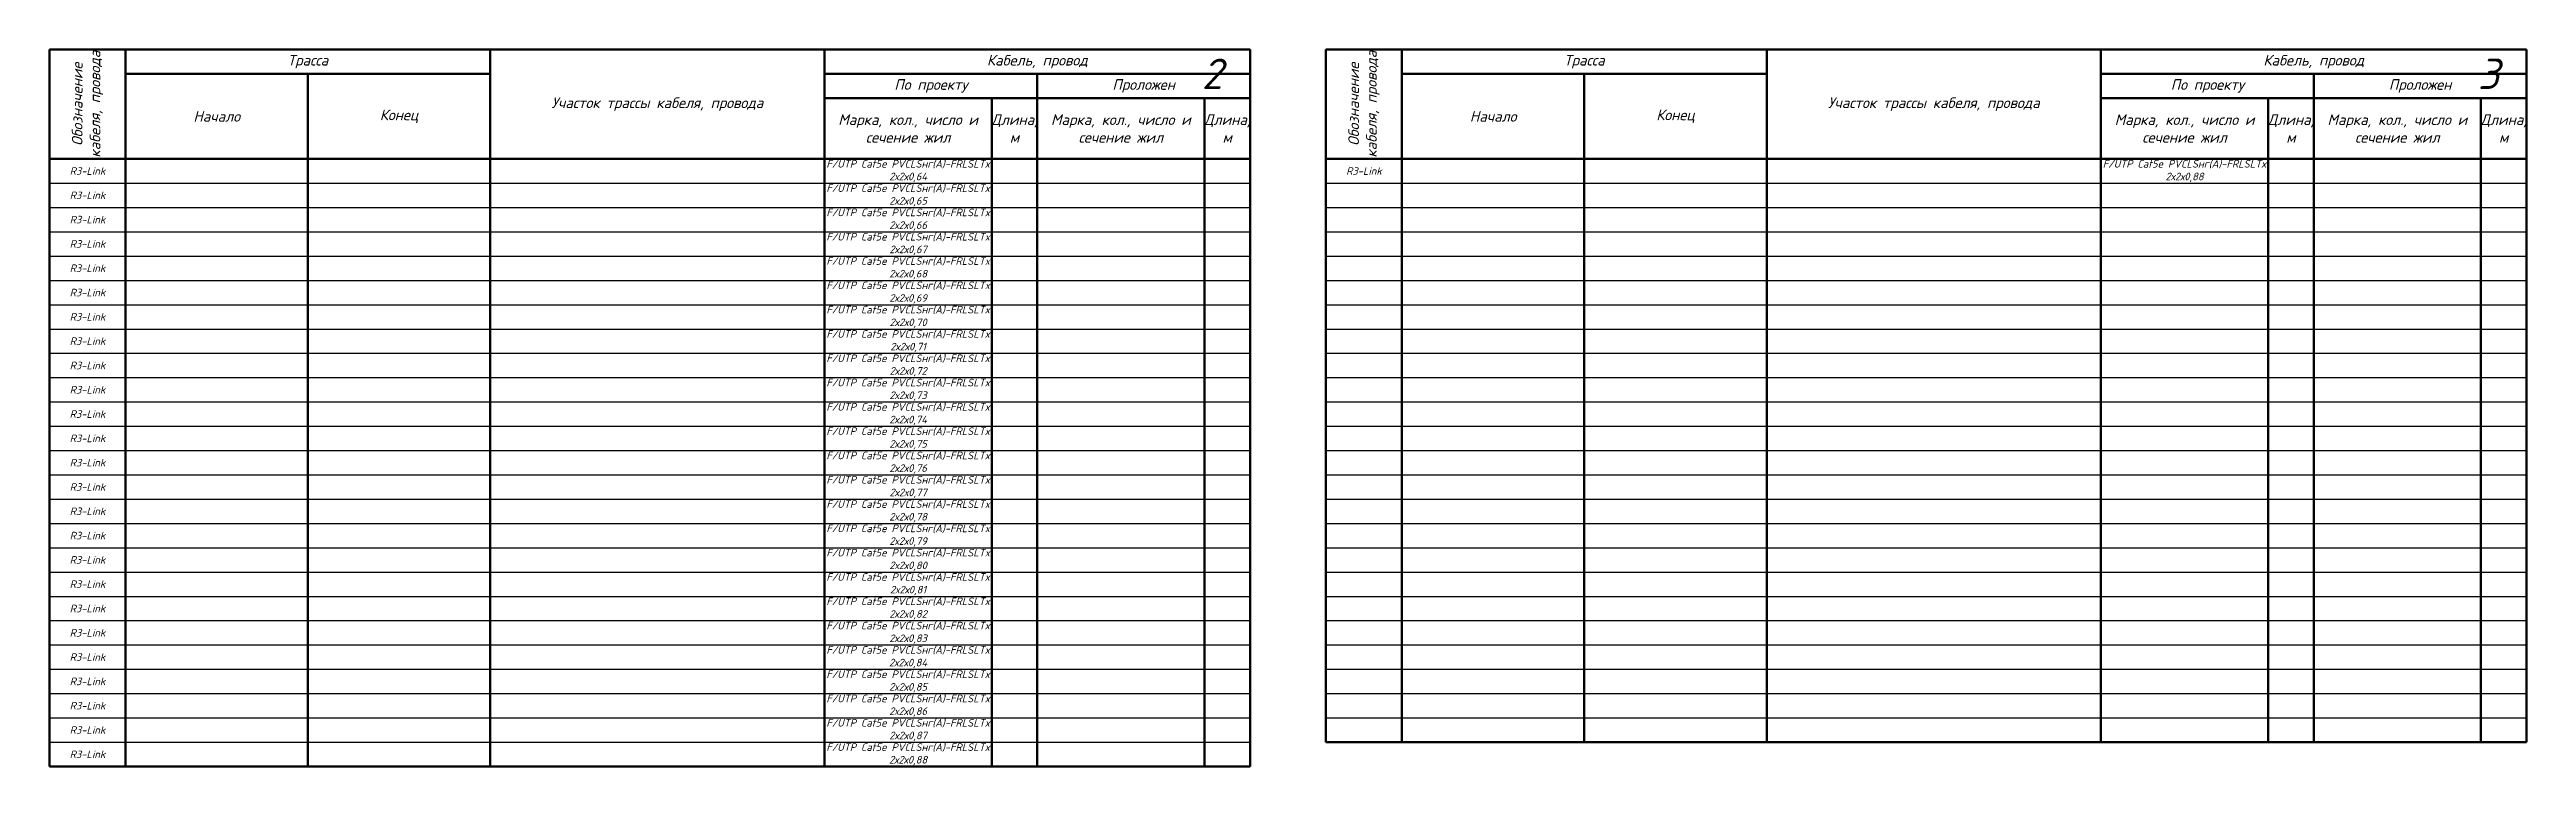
# Model space of a CAD drawing. Header units: millimetres. Extents: x 0 to 5015, y -4 to 232.
# Drawn here: x 420 to 1235, y -4 to 232 of the extents above; entities that cross this region are included whole.
import ezdxf

# ---------------------------------------------------------------- set-up
doc = ezdxf.new("R2010")
doc.units = ezdxf.units.MM
doc.layers.get('Defpoints').update_dxf_attribs({"color": 42})
doc.styles.add('ISOCPEUR', font='isocpeui.ttf', dxfattribs={"height": 250})

# ---------------------------------------------------------------- blocks, each defined once
blk = doc.blocks.new('*T1')
at = {"color": 0, "linetype": 'ByBlock', "lineweight": 70, "transparency": 16777216}
for p, q in [((0, 0), (395, 0)), ((0, 0), (0, -228)), ((25, 0), (25, -228)), ((145, 0), (145, -228)), ((255, 0), (255, -228)), ((395, 0), (395, -228)), ((420, 0), (815, 0)), ((420, 0), (420, -228)), ((445, 0), (445, -228)), ((565, 0), (565, -228)), ((675, 0), (675, -228)), ((815, 0), (815, -228)), ((840, 0), (1235, 0)), ((840, 0), (840, -228)), ((865, 0), (865, -228)), ((985, 0), (985, -228)), ((1095, 0), (1095, -228)), ((1235, 0), (1235, -228)), ((1260, 0), (1655, 0)), ((1260, 0), (1260, -228)), ((1285, 0), (1285, -228)), ((1405, 0), (1405, -228)), ((1515, 0), (1515, -228)), ((1655, 0), (1655, -228)), ((1680, 0), (2075, 0)), ((1680, 0), (1680, -228)), ((1705, 0), (1705, -228)), ((1825, 0), (1825, -228)), ((1935, 0), (1935, -228)), ((2075, 0), (2075, -228)), ((2100, 0), (2495, 0)), ((2100, 0), (2100, -228)), ((2125, 0), (2125, -228)), ((2245, 0), (2245, -228)), ((2355, 0), (2355, -228)), ((2495, 0), (2495, -228)), ((2520, 0), (2915, 0)), ((2520, 0), (2520, -228)), ((2545, 0), (2545, -228)), ((2665, 0), (2665, -228)), ((2775, 0), (2775, -228)), ((2915, 0), (2915, -228)), ((2940, 0), (3335, 0)), ((2940, 0), (2940, -228)), ((2965, 0), (2965, -228)), ((3085, 0), (3085, -228)), ((3195, 0), (3195, -228)), ((3335, 0), (3335, -228)), ((3360, 0), (3755, 0)), ((3360, 0), (3360, -228)), ((3385, 0), (3385, -228)), ((3505, 0), (3505, -228)), ((3615, 0), (3615, -228)), ((3755, 0), (3755, -228)), ((3780, 0), (4175, 0)), ((3780, 0), (3780, -228)), ((3805, 0), (3805, -228)), ((3925, 0), (3925, -228)), ((4035, 0), (4035, -228)), ((4175, 0), (4175, -228)), ((4200, 0), (4595, 0)), ((4200, 0), (4200, -228)), ((4225, 0), (4225, -228)), ((4345, 0), (4345, -228)), ((4455, 0), (4455, -228)), ((4595, 0), (4595, -228)), ((4620, 0), (5015, 0)), ((4620, 0), (4620, -188)), ((4645, 0), (4645, -188)), ((4765, 0), (4765, -188)), ((4875, 0), (4875, -188)), ((5015, 0), (5015, -188)), ((25, -8), (145, -8)), ((85, -8), (85, -228)), ((255, -8), (395, -8)), ((325, -8), (325, -228)), ((445, -8), (565, -8)), ((505, -8), (505, -228)), ((675, -8), (815, -8)), ((745, -8), (745, -228)), ((865, -8), (985, -8)), ((925, -8), (925, -228)), ((1095, -8), (1235, -8)), ((1165, -8), (1165, -228)), ((1285, -8), (1405, -8)), ((1345, -8), (1345, -228)), ((1515, -8), (1655, -8)), ((1585, -8), (1585, -228)), ((1705, -8), (1825, -8)), ((1765, -8), (1765, -228)), ((1935, -8), (2075, -8)), ((2005, -8), (2005, -228)), ((2125, -8), (2245, -8)), ((2185, -8), (2185, -228)), ((2355, -8), (2495, -8)), ((2425, -8), (2425, -228)), ((2545, -8), (2665, -8)), ((2605, -8), (2605, -228)), ((2775, -8), (2915, -8)), ((2845, -8), (2845, -228)), ((2965, -8), (3085, -8)), ((3025, -8), (3025, -228)), ((3195, -8), (3335, -8)), ((3265, -8), (3265, -228)), ((3385, -8), (3505, -8)), ((3445, -8), (3445, -228)), ((3615, -8), (3755, -8)), ((3685, -8), (3685, -228)), ((3805, -8), (3925, -8)), ((3865, -8), (3865, -228)), ((4035, -8), (4175, -8)), ((4105, -8), (4105, -228)), ((4225, -8), (4345, -8)), ((4285, -8), (4285, -228)), ((4455, -8), (4595, -8)), ((4525, -8), (4525, -228)), ((4645, -8), (4765, -8)), ((4705, -8), (4705, -188)), ((4875, -8), (5015, -8)), ((4945, -8), (4945, -188)), ((255, -16), (395, -16)), ((310, -16), (310, -228)), ((380, -16), (380, -228)), ((675, -16), (815, -16)), ((730, -16), (730, -228)), ((800, -16), (800, -228)), ((1095, -16), (1235, -16)), ((1150, -16), (1150, -228)), ((1220, -16), (1220, -228)), ((1515, -16), (1655, -16)), ((1570, -16), (1570, -228)), ((1640, -16), (1640, -228)), ((1935, -16), (2075, -16)), ((1990, -16), (1990, -228)), ((2060, -16), (2060, -228)), ((2355, -16), (2495, -16)), ((2410, -16), (2410, -228)), ((2480, -16), (2480, -228)), ((2775, -16), (2915, -16)), ((2830, -16), (2830, -228)), ((2900, -16), (2900, -228)), ((3195, -16), (3335, -16)), ((3250, -16), (3250, -228)), ((3320, -16), (3320, -228)), ((3615, -16), (3755, -16)), ((3670, -16), (3670, -228)), ((3740, -16), (3740, -228)), ((4035, -16), (4175, -16)), ((4090, -16), (4090, -228)), ((4160, -16), (4160, -228)), ((4455, -16), (4595, -16)), ((4510, -16), (4510, -228)), ((4580, -16), (4580, -228)), ((4875, -16), (5015, -16)), ((4930, -16), (4930, -188)), ((5000, -16), (5000, -188)), ((0, -36), (395, -36)), ((4620, -188), (5015, -188))]:
    blk.add_line(p, q, dxfattribs=at)
at = {"color": 0, "linetype": 'ByBlock', "lineweight": 25, "transparency": 16777216}
for p, q in [((420, -36), (815, -36)), ((840, -36), (1235, -36)), ((1260, -36), (1655, -36)), ((1680, -36), (2075, -36)), ((2100, -36), (2495, -36)), ((2520, -36), (2915, -36)), ((2940, -36), (3335, -36)), ((3360, -36), (3755, -36)), ((3780, -36), (4175, -36)), ((4200, -36), (4595, -36)), ((4620, -36), (5015, -36)), ((0, -44), (395, -44)), ((420, -44), (815, -44)), ((840, -44), (1235, -44)), ((1260, -44), (1655, -44)), ((1680, -44), (2075, -44)), ((2100, -44), (2495, -44)), ((2520, -44), (2915, -44)), ((2940, -44), (3335, -44)), ((3360, -44), (3755, -44)), ((3780, -44), (4175, -44)), ((4200, -44), (4595, -44)), ((4620, -44), (5015, -44)), ((0, -52), (395, -52)), ((420, -52), (815, -52)), ((840, -52), (1235, -52)), ((1260, -52), (1655, -52)), ((1680, -52), (2075, -52)), ((2100, -52), (2495, -52)), ((2520, -52), (2915, -52)), ((2940, -52), (3335, -52)), ((3360, -52), (3755, -52)), ((3780, -52), (4175, -52)), ((4200, -52), (4595, -52)), ((4620, -52), (5015, -52)), ((0, -60), (395, -60)), ((420, -60), (815, -60)), ((840, -60), (1235, -60)), ((1260, -60), (1655, -60)), ((1680, -60), (2075, -60)), ((2100, -60), (2495, -60)), ((2520, -60), (2915, -60)), ((2940, -60), (3335, -60)), ((3360, -60), (3755, -60)), ((3780, -60), (4175, -60)), ((4200, -60), (4595, -60)), ((4620, -60), (5015, -60)), ((0, -68), (395, -68)), ((420, -68), (815, -68)), ((840, -68), (1235, -68)), ((1260, -68), (1655, -68)), ((1680, -68), (2075, -68)), ((2100, -68), (2495, -68)), ((2520, -68), (2915, -68)), ((2940, -68), (3335, -68)), ((3360, -68), (3755, -68)), ((3780, -68), (4175, -68)), ((4200, -68), (4595, -68)), ((4620, -68), (5015, -68)), ((0, -76), (395, -76)), ((420, -76), (815, -76)), ((840, -76), (1235, -76)), ((1260, -76), (1655, -76)), ((1680, -76), (2075, -76)), ((2100, -76), (2495, -76)), ((2520, -76), (2915, -76)), ((2940, -76), (3335, -76)), ((3360, -76), (3755, -76)), ((3780, -76), (4175, -76)), ((4200, -76), (4595, -76)), ((4620, -76), (5015, -76)), ((0, -84), (395, -84)), ((420, -84), (815, -84)), ((840, -84), (1235, -84)), ((1260, -84), (1655, -84)), ((1680, -84), (2075, -84)), ((2100, -84), (2495, -84)), ((2520, -84), (2915, -84)), ((2940, -84), (3335, -84)), ((3360, -84), (3755, -84)), ((3780, -84), (4175, -84)), ((4200, -84), (4595, -84)), ((4620, -84), (5015, -84)), ((0, -92), (395, -92)), ((420, -92), (815, -92)), ((840, -92), (1235, -92)), ((1260, -92), (1655, -92)), ((1680, -92), (2075, -92)), ((2100, -92), (2495, -92)), ((2520, -92), (2915, -92)), ((2940, -92), (3335, -92)), ((3360, -92), (3755, -92)), ((3780, -92), (4175, -92)), ((4200, -92), (4595, -92)), ((4620, -92), (5015, -92)), ((0, -100), (395, -100)), ((420, -100), (815, -100)), ((840, -100), (1235, -100)), ((1260, -100), (1655, -100)), ((1680, -100), (2075, -100)), ((2100, -100), (2495, -100)), ((2520, -100), (2915, -100)), ((2940, -100), (3335, -100)), ((3360, -100), (3755, -100)), ((3780, -100), (4175, -100)), ((4200, -100), (4595, -100)), ((4620, -100), (5015, -100)), ((0, -108), (395, -108)), ((420, -108), (815, -108)), ((840, -108), (1235, -108)), ((1260, -108), (1655, -108)), ((1680, -108), (2075, -108)), ((2100, -108), (2495, -108)), ((2520, -108), (2915, -108)), ((2940, -108), (3335, -108)), ((3360, -108), (3755, -108)), ((3780, -108), (4175, -108)), ((4200, -108), (4595, -108)), ((4620, -108), (5015, -108)), ((0, -116), (395, -116)), ((420, -116), (815, -116)), ((840, -116), (1235, -116)), ((1260, -116), (1655, -116)), ((1680, -116), (2075, -116)), ((2100, -116), (2495, -116)), ((2520, -116), (2915, -116)), ((2940, -116), (3335, -116)), ((3360, -116), (3755, -116)), ((3780, -116), (4175, -116)), ((4200, -116), (4595, -116)), ((4620, -116), (5015, -116)), ((0, -124), (395, -124)), ((420, -124), (815, -124)), ((840, -124), (1235, -124)), ((1260, -124), (1655, -124)), ((1680, -124), (2075, -124)), ((2100, -124), (2495, -124)), ((2520, -124), (2915, -124)), ((2940, -124), (3335, -124)), ((3360, -124), (3755, -124)), ((3780, -124), (4175, -124)), ((4200, -124), (4595, -124)), ((4620, -124), (5015, -124)), ((0, -132), (395, -132)), ((420, -132), (815, -132)), ((840, -132), (1235, -132)), ((1260, -132), (1655, -132)), ((1680, -132), (2075, -132)), ((2100, -132), (2495, -132)), ((2520, -132), (2915, -132)), ((2940, -132), (3335, -132)), ((3360, -132), (3755, -132)), ((3780, -132), (4175, -132)), ((4200, -132), (4595, -132)), ((4620, -132), (5015, -132)), ((0, -140), (395, -140)), ((420, -140), (815, -140)), ((840, -140), (1235, -140)), ((1260, -140), (1655, -140)), ((1680, -140), (2075, -140)), ((2100, -140), (2495, -140)), ((2520, -140), (2915, -140)), ((2940, -140), (3335, -140)), ((3360, -140), (3755, -140)), ((3780, -140), (4175, -140)), ((4200, -140), (4595, -140)), ((4620, -140), (5015, -140)), ((0, -148), (395, -148)), ((420, -148), (815, -148)), ((840, -148), (1235, -148)), ((1260, -148), (1655, -148)), ((1680, -148), (2075, -148)), ((2100, -148), (2495, -148)), ((2520, -148), (2915, -148)), ((2940, -148), (3335, -148)), ((3360, -148), (3755, -148)), ((3780, -148), (4175, -148)), ((4200, -148), (4595, -148)), ((4620, -148), (5015, -148)), ((0, -156), (395, -156)), ((420, -156), (815, -156)), ((840, -156), (1235, -156)), ((1260, -156), (1655, -156)), ((1680, -156), (2075, -156)), ((2100, -156), (2495, -156)), ((2520, -156), (2915, -156)), ((2940, -156), (3335, -156)), ((3360, -156), (3755, -156)), ((3780, -156), (4175, -156)), ((4200, -156), (4595, -156)), ((4620, -156), (5015, -156)), ((0, -164), (395, -164)), ((420, -164), (815, -164)), ((840, -164), (1235, -164)), ((1260, -164), (1655, -164)), ((1680, -164), (2075, -164)), ((2100, -164), (2495, -164)), ((2520, -164), (2915, -164)), ((2940, -164), (3335, -164)), ((3360, -164), (3755, -164)), ((3780, -164), (4175, -164)), ((4200, -164), (4595, -164)), ((4620, -164), (5015, -164)), ((0, -172), (395, -172)), ((420, -172), (815, -172)), ((840, -172), (1235, -172)), ((1260, -172), (1655, -172)), ((1680, -172), (2075, -172)), ((2100, -172), (2495, -172)), ((2520, -172), (2915, -172)), ((2940, -172), (3335, -172)), ((3360, -172), (3755, -172)), ((3780, -172), (4175, -172)), ((4200, -172), (4595, -172)), ((4620, -172), (5015, -172)), ((0, -180), (395, -180)), ((420, -180), (815, -180)), ((840, -180), (1235, -180)), ((1260, -180), (1655, -180)), ((1680, -180), (2075, -180)), ((2100, -180), (2495, -180)), ((2520, -180), (2915, -180)), ((2940, -180), (3335, -180)), ((3360, -180), (3755, -180)), ((3780, -180), (4175, -180)), ((4200, -180), (4595, -180)), ((4620, -180), (5015, -180)), ((0, -188), (395, -188)), ((420, -188), (815, -188)), ((840, -188), (1235, -188)), ((1260, -188), (1655, -188)), ((1680, -188), (2075, -188)), ((2100, -188), (2495, -188)), ((2520, -188), (2915, -188)), ((2940, -188), (3335, -188)), ((3360, -188), (3755, -188)), ((3780, -188), (4175, -188)), ((4200, -188), (4595, -188)), ((0, -196), (395, -196)), ((420, -196), (815, -196)), ((840, -196), (1235, -196)), ((1260, -196), (1655, -196)), ((1680, -196), (2075, -196)), ((2100, -196), (2495, -196)), ((2520, -196), (2915, -196)), ((2940, -196), (3335, -196)), ((3360, -196), (3755, -196)), ((3780, -196), (4175, -196)), ((4200, -196), (4595, -196)), ((0, -204), (395, -204)), ((420, -204), (815, -204)), ((840, -204), (1235, -204)), ((1260, -204), (1655, -204)), ((1680, -204), (2075, -204)), ((2100, -204), (2495, -204)), ((2520, -204), (2915, -204)), ((2940, -204), (3335, -204)), ((3360, -204), (3755, -204)), ((3780, -204), (4175, -204)), ((4200, -204), (4595, -204)), ((0, -212), (395, -212)), ((0, -220), (395, -220)), ((420, -212), (815, -212)), ((420, -220), (815, -220)), ((840, -212), (1235, -212)), ((840, -220), (1235, -220)), ((1260, -212), (1655, -212)), ((1260, -220), (1655, -220)), ((1680, -212), (2075, -212)), ((1680, -220), (2075, -220)), ((2100, -212), (2495, -212)), ((2100, -220), (2495, -220)), ((2520, -212), (2915, -212)), ((2520, -220), (2915, -220)), ((2940, -212), (3335, -212)), ((2940, -220), (3335, -220)), ((3360, -212), (3755, -212)), ((3360, -220), (3755, -220)), ((3780, -212), (4175, -212)), ((3780, -220), (4175, -220)), ((4200, -212), (4595, -212)), ((4200, -220), (4595, -220)), ((0, -228), (395, -228)), ((420, -228), (815, -228)), ((840, -228), (1235, -228)), ((1260, -228), (1655, -228)), ((1680, -228), (2075, -228)), ((2100, -228), (2495, -228)), ((2520, -228), (2915, -228)), ((2940, -228), (3335, -228)), ((3360, -228), (3755, -228)), ((3780, -228), (4175, -228)), ((4200, -228), (4595, -228))]:
    blk.add_line(p, q, dxfattribs=at)
at = {"transparency": 16777216, "char_height": 3.5, "width": 35.8, "attachment_point": 5, "rotation": 90, "style": 'ISOCPEUR'}
for insert in [(12.5, -18), (432.5, -18), (852.5, -18), (1272.5, -18), (1692.5, -18), (2112.5, -18), (2532.5, -18), (2952.5, -18), (3372.5, -18), (3792.5, -18), (4212.5, -18), (4632.5, -18)]:
    blk.add_mtext('Обозначение кабеля, провода', dxfattribs=dict(at, insert=insert))
at = {"transparency": 16777216, "attachment_point": 5, "style": 'ISOCPEUR'}
for s, insert, char_height, width in [('Трасса', (85, -4), 3.5, 119.8), ('Кабель, провод', (325, -4), 3.5, 139.8), ('Трасса', (505, -4), 3.5, 119.8), ('Кабель, провод', (745, -4), 3.5, 139.8), ('Трасса', (925, -4), 3.5, 119.8), ('Кабель, провод', (1165, -4), 3.5, 139.8), ('Трасса', (1345, -4), 3.5, 119.8), ('Кабель, провод', (1585, -4), 3.5, 139.8), ('Трасса', (1765, -4), 3.5, 119.8), ('Кабель, провод', (2005, -4), 3.5, 139.8), ('Трасса', (2185, -4), 3.5, 119.8), ('Кабель, провод', (2425, -4), 3.5, 139.8), ('Трасса', (2605, -4), 3.5, 119.8), ('Кабель, провод', (2845, -4), 3.5, 139.8), ('Трасса', (3025, -4), 3.5, 119.8), ('Кабель, провод', (3265, -4), 3.5, 139.8), ('Трасса', (3445, -4), 3.5, 119.8), ('Кабель, провод', (3685, -4), 3.5, 139.8), ('Трасса', (3865, -4), 3.5, 119.8), ('Кабель, провод', (4105, -4), 3.5, 139.8), ('Трасса', (4285, -4), 3.5, 119.8), ('Кабель, провод', (4525, -4), 3.5, 139.8), ('Трасса', (4705, -4), 3.5, 119.8), ('Кабель, провод', (4945, -4), 3.5, 139.8), ('Участок трассы кабеля, провода', (200, -18), 3.5, 109.8), ('По проекту', (290, -12), 3.5, 69.8), ('Проложен', (360, -12), 3.5, 69.8), ('Участок трассы кабеля, провода', (620, -18), 3.5, 109.8), ('По проекту', (710, -12), 3.5, 69.8), ('Проложен', (780, -12), 3.5, 69.8), ('Участок трассы кабеля, провода', (1040, -18), 3.5, 109.8), ('По проекту', (1130, -12), 3.5, 69.8), ('Проложен', (1200, -12), 3.5, 69.8), ('Участок трассы кабеля, провода', (1460, -18), 3.5, 109.8), ('По проекту', (1550, -12), 3.5, 69.8), ('Проложен', (1620, -12), 3.5, 69.8), ('Участок трассы кабеля, провода', (1880, -18), 3.5, 109.8), ('По проекту', (1970, -12), 3.5, 69.8), ('Проложен', (2040, -12), 3.5, 69.8), ('Участок трассы кабеля, провода', (2300, -18), 3.5, 109.8), ('По проекту', (2390, -12), 3.5, 69.8), ('Проложен', (2460, -12), 3.5, 69.8), ('Участок трассы кабеля, провода', (2720, -18), 3.5, 109.8), ('По проекту', (2810, -12), 3.5, 69.8), ('Проложен', (2880, -12), 3.5, 69.8), ('Участок трассы кабеля, провода', (3140, -18), 3.5, 109.8), ('По проекту', (3230, -12), 3.5, 69.8), ('Проложен', (3300, -12), 3.5, 69.8), ('Участок трассы кабеля, провода', (3560, -18), 3.5, 109.8), ('По проекту', (3650, -12), 3.5, 69.8), ('Проложен', (3720, -12), 3.5, 69.8), ('Участок трассы кабеля, провода', (3980, -18), 3.5, 109.8), ('По проекту', (4070, -12), 3.5, 69.8), ('Проложен', (4140, -12), 3.5, 69.8), ('Участок трассы кабеля, провода', (4400, -18), 3.5, 109.8), ('По проекту', (4490, -12), 3.5, 69.8), ('Проложен', (4560, -12), 3.5, 69.8), ('Участок трассы кабеля, провода', (4820, -18), 3.5, 109.8), ('По проекту', (4910, -12), 3.5, 69.8), ('Проложен', (4980, -12), 3.5, 69.8), ('Начало', (55, -22), 3.5, 59.8), ('Конец', (115, -22), 3.5, 59.8), ('Марка, кол., число и сечение жил', (282.5, -26), 3.5, 54.8), ('Длина, м', (317.5, -26), 3.5, 14.8), ('Марка, кол., число и сечение жил', (352.5, -26), 3.5, 54.8), ('Длина, м', (387.5, -26), 3.5, 14.8), ('Начало', (475, -22), 3.5, 59.8), ('Конец', (535, -22), 3.5, 59.8), ('Марка, кол., число и сечение жил', (702.5, -26), 3.5, 54.8), ('Длина, м', (737.5, -26), 3.5, 14.8), ('Марка, кол., число и сечение жил', (772.5, -26), 3.5, 54.8), ('Длина, м', (807.5, -26), 3.5, 14.8), ('Начало', (895, -22), 3.5, 59.8), ('Конец', (955, -22), 3.5, 59.8), ('Марка, кол., число и сечение жил', (1122.5, -26), 3.5, 54.8), ('Длина, м', (1157.5, -26), 3.5, 14.8), ('Марка, кол., число и сечение жил', (1192.5, -26), 3.5, 54.8), ('Длина, м', (1227.5, -26), 3.5, 14.8), ('Начало', (1315, -22), 3.5, 59.8), ('Конец', (1375, -22), 3.5, 59.8), ('Марка, кол., число и сечение жил', (1542.5, -26), 3.5, 54.8), ('Длина, м', (1577.5, -26), 3.5, 14.8), ('Марка, кол., число и сечение жил', (1612.5, -26), 3.5, 54.8), ('Длина, м', (1647.5, -26), 3.5, 14.8), ('Начало', (1735, -22), 3.5, 59.8), ('Конец', (1795, -22), 3.5, 59.8), ('Марка, кол., число и сечение жил', (1962.5, -26), 3.5, 54.8), ('Длина, м', (1997.5, -26), 3.5, 14.8), ('Марка, кол., число и сечение жил', (2032.5, -26), 3.5, 54.8), ('Длина, м', (2067.5, -26), 3.5, 14.8), ('Начало', (2155, -22), 3.5, 59.8), ('Конец', (2215, -22), 3.5, 59.8), ('Марка, кол., число и сечение жил', (2382.5, -26), 3.5, 54.8), ('Длина, м', (2417.5, -26), 3.5, 14.8), ('Марка, кол., число и сечение жил', (2452.5, -26), 3.5, 54.8), ('Длина, м', (2487.5, -26), 3.5, 14.8), ('Начало', (2575, -22), 3.5, 59.8), ('Конец', (2635, -22), 3.5, 59.8), ('Марка, кол., число и сечение жил', (2802.5, -26), 3.5, 54.8), ('Длина, м', (2837.5, -26), 3.5, 14.8), ('Марка, кол., число и сечение жил', (2872.5, -26), 3.5, 54.8), ('Длина, м', (2907.5, -26), 3.5, 14.8), ('Начало', (2995, -22), 3.5, 59.8), ('Конец', (3055, -22), 3.5, 59.8), ('Марка, кол., число и сечение жил', (3222.5, -26), 3.5, 54.8), ('Длина, м', (3257.5, -26), 3.5, 14.8), ('Марка, кол., число и сечение жил', (3292.5, -26), 3.5, 54.8), ('Длина, м', (3327.5, -26), 3.5, 14.8), ('Начало', (3415, -22), 3.5, 59.8), ('Конец', (3475, -22), 3.5, 59.8), ('Марка, кол., число и сечение жил', (3642.5, -26), 3.5, 54.8), ('Длина, м', (3677.5, -26), 3.5, 14.8), ('Марка, кол., число и сечение жил', (3712.5, -26), 3.5, 54.8), ('Длина, м', (3747.5, -26), 3.5, 14.8), ('Начало', (3835, -22), 3.5, 59.8), ('Конец', (3895, -22), 3.5, 59.8), ('Марка, кол., число и сечение жил', (4062.5, -26), 3.5, 54.8), ('Длина, м', (4097.5, -26), 3.5, 14.8), ('Марка, кол., число и сечение жил', (4132.5, -26), 3.5, 54.8), ('Длина, м', (4167.5, -26), 3.5, 14.8), ('Начало', (4255, -22), 3.5, 59.8), ('Конец', (4315, -22), 3.5, 59.8), ('Марка, кол., число и сечение жил', (4482.5, -26), 3.5, 54.8), ('Длина, м', (4517.5, -26), 3.5, 14.8), ('Марка, кол., число и сечение жил', (4552.5, -26), 3.5, 54.8), ('Длина, м', (4587.5, -26), 3.5, 14.8), ('Начало', (4675, -22), 3.5, 59.8), ('Конец', (4735, -22), 3.5, 59.8), ('Марка, кол., число и сечение жил', (4902.5, -26), 3.5, 54.8), ('Длина, м', (4937.5, -26), 3.5, 14.8), ('Марка, кол., число и сечение жил', (4972.5, -26), 3.5, 54.8), ('Длина, м', (5007.5, -26), 3.5, 14.8), ('АЛС1.1', (12.5, -40), 2.5, 24.8), ('ARK1', (55, -40), 2.5, 59.8), ('ARK1', (115, -40), 2.5, 59.8), ('-', (200, -40), 2.5, 109.8), ('КПCЭнг(А)-FRLSLTx 1х2х0,5', (282.5, -40), 2.5, 54.8), ('1020', (317.5, -40), 2.5, 14.8), ('R3-Link', (432.5, -40), 2.5, 24.8), ('F/UTP Cat5e PVCLSнг(А)-FRLSLTx 2х2х0,64', (702.5, -40), 2.5, 54.8), ('R3-Link', (852.5, -40), 2.5, 24.8), ('F/UTP Cat5e PVCLSнг(А)-FRLSLTx 2х2х0,88', (1122.5, -40), 2.5, 54.8), ('АЛС1.2', (12.5, -48), 2.5, 24.8), ('ARK1', (55, -48), 2.5, 59.8), ('ARK1', (115, -48), 2.5, 59.8), ('-', (200, -48), 2.5, 109.8), ('КПCЭнг(А)-FRLSLTx 1х2х0,5', (282.5, -48), 2.5, 54.8), ('390', (317.5, -48), 2.5, 14.8), ('R3-Link', (432.5, -48), 2.5, 24.8), ('F/UTP Cat5e PVCLSнг(А)-FRLSLTx 2х2х0,65', (702.5, -48), 2.5, 54.8), ('АЛС2.1', (12.5, -56), 2.5, 24.8), ('KAU2', (55, -56), 2.5, 59.8), ('KAU2', (115, -56), 2.5, 59.8), ('-', (200, -56), 2.5, 109.8), ('КПCЭнг(А)-FRLSLTx 1х2х0,5', (282.5, -56), 2.5, 54.8), ('1060', (317.5, -56), 2.5, 14.8), ('R3-Link', (432.5, -56), 2.5, 24.8), ('F/UTP Cat5e PVCLSнг(А)-FRLSLTx 2х2х0,66', (702.5, -56), 2.5, 54.8), ('АЛС2.2', (12.5, -64), 2.5, 24.8), ('KAU2', (55, -64), 2.5, 59.8), ('KAU2', (115, -64), 2.5, 59.8), ('-', (200, -64), 2.5, 109.8), ('КПCЭнг(А)-FRLSLTx 1х2х0,5', (282.5, -64), 2.5, 54.8), ('950', (317.5, -64), 2.5, 14.8), ('R3-Link', (432.5, -64), 2.5, 24.8), ('F/UTP Cat5e PVCLSнг(А)-FRLSLTx 2х2х0,67', (702.5, -64), 2.5, 54.8), ('АЛС3.1', (12.5, -72), 2.5, 24.8), ('KAU3', (55, -72), 2.5, 59.8), ('KAU3', (115, -72), 2.5, 59.8), ('-', (200, -72), 2.5, 109.8), ('КПCЭнг(А)-FRLSLTx 1х2х0,5', (282.5, -72), 2.5, 54.8), ('1040', (317.5, -72), 2.5, 14.8), ('R3-Link', (432.5, -72), 2.5, 24.8), ('F/UTP Cat5e PVCLSнг(А)-FRLSLTx 2х2х0,68', (702.5, -72), 2.5, 54.8), ('АЛС4.1', (12.5, -80), 2.5, 24.8), ('KAU4', (55, -80), 2.5, 59.8), ('KAU4', (115, -80), 2.5, 59.8), ('-', (200, -80), 2.5, 109.8), ('КПCЭнг(А)-FRLSLTx 1х2х0,5', (282.5, -80), 2.5, 54.8), ('1060', (317.5, -80), 2.5, 14.8), ('R3-Link', (432.5, -80), 2.5, 24.8), ('F/UTP Cat5e PVCLSнг(А)-FRLSLTx 2х2х0,69', (702.5, -80), 2.5, 54.8), ('АЛС4.2', (12.5, -88), 2.5, 24.8), ('KAU4', (55, -88), 2.5, 59.8), ('KAU4', (115, -88), 2.5, 59.8), ('-', (200, -88), 2.5, 109.8), ('КПCЭнг(А)-FRLSLTx 1х2х0,5', (282.5, -88), 2.5, 54.8), ('950', (317.5, -88), 2.5, 14.8), ('R3-Link', (432.5, -88), 2.5, 24.8), ('F/UTP Cat5e PVCLSнг(А)-FRLSLTx 2х2х0,70', (702.5, -88), 2.5, 54.8), ('Р1.1', (12.5, -96), 2.5, 24.8), ('UG1', (55, -96), 2.5, 59.8), ('ARK1', (115, -96), 2.5, 59.8), ('-', (200, -96), 2.5, 109.8), ('КПCЭнг(А)-FRLSLTx 1х2х1,5', (282.5, -96), 2.5, 54.8), ('5', (317.5, -96), 2.5, 14.8), ('R3-Link', (432.5, -96), 2.5, 24.8), ('F/UTP Cat5e PVCLSнг(А)-FRLSLTx 2х2х0,71', (702.5, -96), 2.5, 54.8), ('Р1.2', (12.5, -104), 2.5, 24.8), ('UG1', (55, -104), 2.5, 59.8), ('KAU2', (115, -104), 2.5, 59.8), ('-', (200, -104), 2.5, 109.8), ('КПCЭнг(А)-FRLSLTx 1х2х1,5', (282.5, -104), 2.5, 54.8), ('5', (317.5, -104), 2.5, 14.8), ('R3-Link', (432.5, -104), 2.5, 24.8), ('F/UTP Cat5e PVCLSнг(А)-FRLSLTx 2х2х0,72', (702.5, -104), 2.5, 54.8), ('Р1.3', (12.5, -112), 2.5, 24.8), ('UG1', (55, -112), 2.5, 59.8), ('KAU3', (115, -112), 2.5, 59.8), ('-', (200, -112), 2.5, 109.8), ('КПCЭнг(А)-FRLSLTx 1х2х1,5', (282.5, -112), 2.5, 54.8), ('5', (317.5, -112), 2.5, 14.8), ('R3-Link', (432.5, -112), 2.5, 24.8), ('F/UTP Cat5e PVCLSнг(А)-FRLSLTx 2х2х0,73', (702.5, -112), 2.5, 54.8), ('Р1.4', (12.5, -120), 2.5, 24.8), ('UG1', (55, -120), 2.5, 59.8), ('KAU4', (115, -120), 2.5, 59.8), ('-', (200, -120), 2.5, 109.8), ('КПCЭнг(А)-FRLSLTx 1х2х1,5', (282.5, -120), 2.5, 54.8), ('5', (317.5, -120), 2.5, 14.8), ('R3-Link', (432.5, -120), 2.5, 24.8), ('F/UTP Cat5e PVCLSнг(А)-FRLSLTx 2х2х0,74', (702.5, -120), 2.5, 54.8), ('Р1.5', (12.5, -128), 2.5, 24.8), ('UG1', (55, -128), 2.5, 59.8), ('BIU1', (115, -128), 2.5, 59.8), ('-', (200, -128), 2.5, 109.8), ('КПCЭнг(А)-FRLSLTx 1х2х1,5', (282.5, -128), 2.5, 54.8), ('5', (317.5, -128), 2.5, 14.8), ('R3-Link', (432.5, -128), 2.5, 24.8), ('F/UTP Cat5e PVCLSнг(А)-FRLSLTx 2х2х0,75', (702.5, -128), 2.5, 54.8), ('R3-Link', (12.5, -136), 2.5, 24.8), ('ARK1', (55, -136), 2.5, 59.8), ('KAU2-KAU3-KAU4-BIU1-АРМ-ARK1', (115, -136), 2.5, 59.8), ('-', (200, -136), 2.5, 109.8), ('F/UTP Cat5e PVCLSнг(А)-FRLSLTx 2х2х0,52', (282.5, -136), 2.5, 54.8), ('40', (317.5, -136), 2.5, 14.8), ('R3-Link', (432.5, -136), 2.5, 24.8), ('F/UTP Cat5e PVCLSнг(А)-FRLSLTx 2х2х0,76', (702.5, -136), 2.5, 54.8), ('R3-Link', (12.5, -144), 2.5, 24.8), ('F/UTP Cat5e PVCLSнг(А)-FRLSLTx 2х2х0,53', (282.5, -144), 2.5, 54.8), ('R3-Link', (432.5, -144), 2.5, 24.8), ('F/UTP Cat5e PVCLSнг(А)-FRLSLTx 2х2х0,77', (702.5, -144), 2.5, 54.8), ('R3-Link', (12.5, -152), 2.5, 24.8), ('F/UTP Cat5e PVCLSнг(А)-FRLSLTx 2х2х0,54', (282.5, -152), 2.5, 54.8), ('R3-Link', (432.5, -152), 2.5, 24.8), ('F/UTP Cat5e PVCLSнг(А)-FRLSLTx 2х2х0,78', (702.5, -152), 2.5, 54.8), ('R3-Link', (12.5, -160), 2.5, 24.8), ('F/UTP Cat5e PVCLSнг(А)-FRLSLTx 2х2х0,55', (282.5, -160), 2.5, 54.8), ('R3-Link', (432.5, -160), 2.5, 24.8), ('F/UTP Cat5e PVCLSнг(А)-FRLSLTx 2х2х0,79', (702.5, -160), 2.5, 54.8), ('R3-Link', (12.5, -168), 2.5, 24.8), ('F/UTP Cat5e PVCLSнг(А)-FRLSLTx 2х2х0,56', (282.5, -168), 2.5, 54.8), ('R3-Link', (432.5, -168), 2.5, 24.8), ('F/UTP Cat5e PVCLSнг(А)-FRLSLTx 2х2х0,80', (702.5, -168), 2.5, 54.8), ('R3-Link', (12.5, -176), 2.5, 24.8), ('F/UTP Cat5e PVCLSнг(А)-FRLSLTx 2х2х0,57', (282.5, -176), 2.5, 54.8), ('R3-Link', (432.5, -176), 2.5, 24.8), ('F/UTP Cat5e PVCLSнг(А)-FRLSLTx 2х2х0,81', (702.5, -176), 2.5, 54.8), ('R3-Link', (12.5, -184), 2.5, 24.8), ('F/UTP Cat5e PVCLSнг(А)-FRLSLTx 2х2х0,58', (282.5, -184), 2.5, 54.8), ('R3-Link', (432.5, -184), 2.5, 24.8), ('F/UTP Cat5e PVCLSнг(А)-FRLSLTx 2х2х0,82', (702.5, -184), 2.5, 54.8), ('R3-Link', (12.5, -192), 2.5, 24.8), ('F/UTP Cat5e PVCLSнг(А)-FRLSLTx 2х2х0,59', (282.5, -192), 2.5, 54.8), ('R3-Link', (432.5, -192), 2.5, 24.8), ('F/UTP Cat5e PVCLSнг(А)-FRLSLTx 2х2х0,83', (702.5, -192), 2.5, 54.8), ('R3-Link', (12.5, -200), 2.5, 24.8), ('F/UTP Cat5e PVCLSнг(А)-FRLSLTx 2х2х0,60', (282.5, -200), 2.5, 54.8), ('R3-Link', (432.5, -200), 2.5, 24.8), ('F/UTP Cat5e PVCLSнг(А)-FRLSLTx 2х2х0,84', (702.5, -200), 2.5, 54.8), ('R3-Link', (12.5, -208), 2.5, 24.8), ('F/UTP Cat5e PVCLSнг(А)-FRLSLTx 2х2х0,61', (282.5, -208), 2.5, 54.8), ('R3-Link', (432.5, -208), 2.5, 24.8), ('F/UTP Cat5e PVCLSнг(А)-FRLSLTx 2х2х0,85', (702.5, -208), 2.5, 54.8), ('R3-Link', (12.5, -216), 2.5, 24.8), ('F/UTP Cat5e PVCLSнг(А)-FRLSLTx 2х2х0,62', (282.5, -216), 2.5, 54.8), ('R3-Link', (432.5, -216), 2.5, 24.8), ('F/UTP Cat5e PVCLSнг(А)-FRLSLTx 2х2х0,86', (702.5, -216), 2.5, 54.8), ('R3-Link', (12.5, -224), 2.5, 24.8), ('F/UTP Cat5e PVCLSнг(А)-FRLSLTx 2х2х0,63', (282.5, -224), 2.5, 54.8), ('R3-Link', (432.5, -224), 2.5, 24.8), ('F/UTP Cat5e PVCLSнг(А)-FRLSLTx 2х2х0,87', (702.5, -224), 2.5, 54.8)]:
    blk.add_mtext(s, dxfattribs=dict(at, insert=insert, char_height=char_height, width=width))
blk = doc.blocks.new('*T69')
at = {"color": 0, "linetype": 'ByBlock', "lineweight": 70, "transparency": 16777216}
for p, q in [((0, 0), (395, 0)), ((0, 0), (0, -236)), ((25, 0), (25, -236)), ((145, 0), (145, -236)), ((255, 0), (255, -236)), ((395, 0), (395, -236)), ((25, -8), (145, -8)), ((85, -8), (85, -236)), ((255, -8), (395, -8)), ((325, -8), (325, -236)), ((255, -16), (395, -16)), ((310, -16), (310, -236)), ((380, -16), (380, -236)), ((0, -36), (395, -36)), ((0, -236), (395, -236))]:
    blk.add_line(p, q, dxfattribs=at)
at = {"color": 0, "linetype": 'ByBlock', "lineweight": 25, "transparency": 16777216}
for p, q in [((0, -44), (395, -44)), ((0, -52), (395, -52)), ((0, -60), (395, -60)), ((0, -68), (395, -68)), ((0, -76), (395, -76)), ((0, -84), (395, -84)), ((0, -92), (395, -92)), ((0, -100), (395, -100)), ((0, -108), (395, -108)), ((0, -116), (395, -116)), ((0, -124), (395, -124)), ((0, -132), (395, -132)), ((0, -140), (395, -140)), ((0, -148), (395, -148)), ((0, -156), (395, -156)), ((0, -164), (395, -164)), ((0, -172), (395, -172)), ((0, -180), (395, -180)), ((0, -188), (395, -188)), ((0, -196), (395, -196)), ((0, -204), (395, -204)), ((0, -212), (395, -212)), ((0, -220), (395, -220)), ((0, -228), (395, -228))]:
    blk.add_line(p, q, dxfattribs=at)
at = {"transparency": 16777216, "insert": (12.5, -18), "char_height": 3.5, "width": 35.8, "attachment_point": 5, "rotation": 90, "style": 'ISOCPEUR'}
blk.add_mtext('Обозначение кабеля, провода', dxfattribs=at)
at = {"transparency": 16777216, "attachment_point": 5, "style": 'ISOCPEUR'}
for s, insert, char_height, width in [('Трасса', (85, -4), 3.5, 119.8), ('Кабель, провод', (325, -4), 3.5, 139.8), ('Участок трассы кабеля, провода', (200, -18), 3.5, 109.8), ('По проекту', (290, -12), 3.5, 69.8), ('Проложен', (360, -12), 3.5, 69.8), ('Начало', (55, -22), 3.5, 59.8), ('Конец', (115, -22), 3.5, 59.8), ('Марка, кол., число и сечение жил', (282.5, -26), 3.5, 54.8), ('Длина, м', (317.5, -26), 3.5, 14.8), ('Марка, кол., число и сечение жил', (352.5, -26), 3.5, 54.8), ('Длина, м', (387.5, -26), 3.5, 14.8), ('R3-Link', (12.5, -40), 2.5, 24.8), ('F/UTP Cat5e PVCLSнг(А)-FRLSLTx 2х2х0,64', (282.5, -40), 2.5, 54.8), ('R3-Link', (12.5, -48), 2.5, 24.8), ('F/UTP Cat5e PVCLSнг(А)-FRLSLTx 2х2х0,65', (282.5, -48), 2.5, 54.8), ('R3-Link', (12.5, -56), 2.5, 24.8), ('F/UTP Cat5e PVCLSнг(А)-FRLSLTx 2х2х0,66', (282.5, -56), 2.5, 54.8), ('R3-Link', (12.5, -64), 2.5, 24.8), ('F/UTP Cat5e PVCLSнг(А)-FRLSLTx 2х2х0,67', (282.5, -64), 2.5, 54.8), ('R3-Link', (12.5, -72), 2.5, 24.8), ('F/UTP Cat5e PVCLSнг(А)-FRLSLTx 2х2х0,68', (282.5, -72), 2.5, 54.8), ('R3-Link', (12.5, -80), 2.5, 24.8), ('F/UTP Cat5e PVCLSнг(А)-FRLSLTx 2х2х0,69', (282.5, -80), 2.5, 54.8), ('R3-Link', (12.5, -88), 2.5, 24.8), ('F/UTP Cat5e PVCLSнг(А)-FRLSLTx 2х2х0,70', (282.5, -88), 2.5, 54.8), ('R3-Link', (12.5, -96), 2.5, 24.8), ('F/UTP Cat5e PVCLSнг(А)-FRLSLTx 2х2х0,71', (282.5, -96), 2.5, 54.8), ('R3-Link', (12.5, -104), 2.5, 24.8), ('F/UTP Cat5e PVCLSнг(А)-FRLSLTx 2х2х0,72', (282.5, -104), 2.5, 54.8), ('R3-Link', (12.5, -112), 2.5, 24.8), ('F/UTP Cat5e PVCLSнг(А)-FRLSLTx 2х2х0,73', (282.5, -112), 2.5, 54.8), ('R3-Link', (12.5, -120), 2.5, 24.8), ('F/UTP Cat5e PVCLSнг(А)-FRLSLTx 2х2х0,74', (282.5, -120), 2.5, 54.8), ('R3-Link', (12.5, -128), 2.5, 24.8), ('F/UTP Cat5e PVCLSнг(А)-FRLSLTx 2х2х0,75', (282.5, -128), 2.5, 54.8), ('R3-Link', (12.5, -136), 2.5, 24.8), ('F/UTP Cat5e PVCLSнг(А)-FRLSLTx 2х2х0,76', (282.5, -136), 2.5, 54.8), ('R3-Link', (12.5, -144), 2.5, 24.8), ('F/UTP Cat5e PVCLSнг(А)-FRLSLTx 2х2х0,77', (282.5, -144), 2.5, 54.8), ('R3-Link', (12.5, -152), 2.5, 24.8), ('F/UTP Cat5e PVCLSнг(А)-FRLSLTx 2х2х0,78', (282.5, -152), 2.5, 54.8), ('R3-Link', (12.5, -160), 2.5, 24.8), ('F/UTP Cat5e PVCLSнг(А)-FRLSLTx 2х2х0,79', (282.5, -160), 2.5, 54.8), ('R3-Link', (12.5, -168), 2.5, 24.8), ('F/UTP Cat5e PVCLSнг(А)-FRLSLTx 2х2х0,80', (282.5, -168), 2.5, 54.8), ('R3-Link', (12.5, -176), 2.5, 24.8), ('F/UTP Cat5e PVCLSнг(А)-FRLSLTx 2х2х0,81', (282.5, -176), 2.5, 54.8), ('R3-Link', (12.5, -184), 2.5, 24.8), ('F/UTP Cat5e PVCLSнг(А)-FRLSLTx 2х2х0,82', (282.5, -184), 2.5, 54.8), ('R3-Link', (12.5, -192), 2.5, 24.8), ('F/UTP Cat5e PVCLSнг(А)-FRLSLTx 2х2х0,83', (282.5, -192), 2.5, 54.8), ('R3-Link', (12.5, -200), 2.5, 24.8), ('F/UTP Cat5e PVCLSнг(А)-FRLSLTx 2х2х0,84', (282.5, -200), 2.5, 54.8), ('R3-Link', (12.5, -208), 2.5, 24.8), ('F/UTP Cat5e PVCLSнг(А)-FRLSLTx 2х2х0,85', (282.5, -208), 2.5, 54.8), ('R3-Link', (12.5, -216), 2.5, 24.8), ('F/UTP Cat5e PVCLSнг(А)-FRLSLTx 2х2х0,86', (282.5, -216), 2.5, 54.8), ('R3-Link', (12.5, -224), 2.5, 24.8), ('F/UTP Cat5e PVCLSнг(А)-FRLSLTx 2х2х0,87', (282.5, -224), 2.5, 54.8), ('F/UTP Cat5e PVCLSнг(А)-FRLSLTx 2х2х0,88', (282.5, -232), 2.5, 54.8), ('R3-Link', (12.5, -232), 2.5, 24.8)]:
    blk.add_mtext(s, dxfattribs=dict(at, insert=insert, char_height=char_height, width=width))
blk = doc.blocks.new('*T70')
at = {"color": 0, "linetype": 'ByBlock', "lineweight": 70, "transparency": 16777216}
for p, q in [((0, 0), (395, 0)), ((0, 0), (0, -228)), ((25, 0), (25, -228)), ((145, 0), (145, -228)), ((255, 0), (255, -228)), ((395, 0), (395, -228)), ((25, -8), (145, -8)), ((85, -8), (85, -228)), ((255, -8), (395, -8)), ((325, -8), (325, -228)), ((255, -16), (395, -16)), ((310, -16), (310, -228)), ((380, -16), (380, -228)), ((0, -36), (395, -36)), ((0, -228), (395, -228))]:
    blk.add_line(p, q, dxfattribs=at)
at = {"color": 0, "linetype": 'ByBlock', "lineweight": 25, "transparency": 16777216}
for p, q in [((0, -44), (395, -44)), ((0, -52), (395, -52)), ((0, -60), (395, -60)), ((0, -68), (395, -68)), ((0, -76), (395, -76)), ((0, -84), (395, -84)), ((0, -92), (395, -92)), ((0, -100), (395, -100)), ((0, -108), (395, -108)), ((0, -116), (395, -116)), ((0, -124), (395, -124)), ((0, -132), (395, -132)), ((0, -140), (395, -140)), ((0, -148), (395, -148)), ((0, -156), (395, -156)), ((0, -164), (395, -164)), ((0, -172), (395, -172)), ((0, -180), (395, -180)), ((0, -188), (395, -188)), ((0, -196), (395, -196)), ((0, -204), (395, -204)), ((0, -212), (395, -212)), ((0, -220), (395, -220))]:
    blk.add_line(p, q, dxfattribs=at)
at = {"transparency": 16777216, "insert": (12.5, -18), "char_height": 3.5, "width": 35.8, "attachment_point": 5, "rotation": 90, "style": 'ISOCPEUR'}
blk.add_mtext('Обозначение кабеля, провода', dxfattribs=at)
at = {"transparency": 16777216, "attachment_point": 5, "style": 'ISOCPEUR'}
for s, insert, char_height, width in [('Трасса', (85, -4), 3.5, 119.8), ('Кабель, провод', (325, -4), 3.5, 139.8), ('Участок трассы кабеля, провода', (200, -18), 3.5, 109.8), ('По проекту', (290, -12), 3.5, 69.8), ('Проложен', (360, -12), 3.5, 69.8), ('Начало', (55, -22), 3.5, 59.8), ('Конец', (115, -22), 3.5, 59.8), ('Марка, кол., число и сечение жил', (282.5, -26), 3.5, 54.8), ('Длина, м', (317.5, -26), 3.5, 14.8), ('Марка, кол., число и сечение жил', (352.5, -26), 3.5, 54.8), ('Длина, м', (387.5, -26), 3.5, 14.8), ('R3-Link', (12.5, -40), 2.5, 24.8), ('F/UTP Cat5e PVCLSнг(А)-FRLSLTx 2х2х0,88', (282.5, -40), 2.5, 54.8)]:
    blk.add_mtext(s, dxfattribs=dict(at, insert=insert, char_height=char_height, width=width))

msp = doc.modelspace()

# ---------------------------------------------------------------- block references
for name, p in [('*T1', (0, 232)), ('*T69', (420, 232)), ('*T70', (840, 232))]:
    msp.add_blockref(name, p)

# ---------------------------------------------------------------- texts
at = {"layer": 'Defpoints', "char_height": 10, "width": 25, "attachment_point": 5, "style": 'ISOCPEUR'}
for s, insert in [('2', (802.5, 224)), ('3', (1222.5, 224))]:
    msp.add_mtext(s, dxfattribs=dict(at, insert=insert))

doc.saveas('drawing.dxf')
